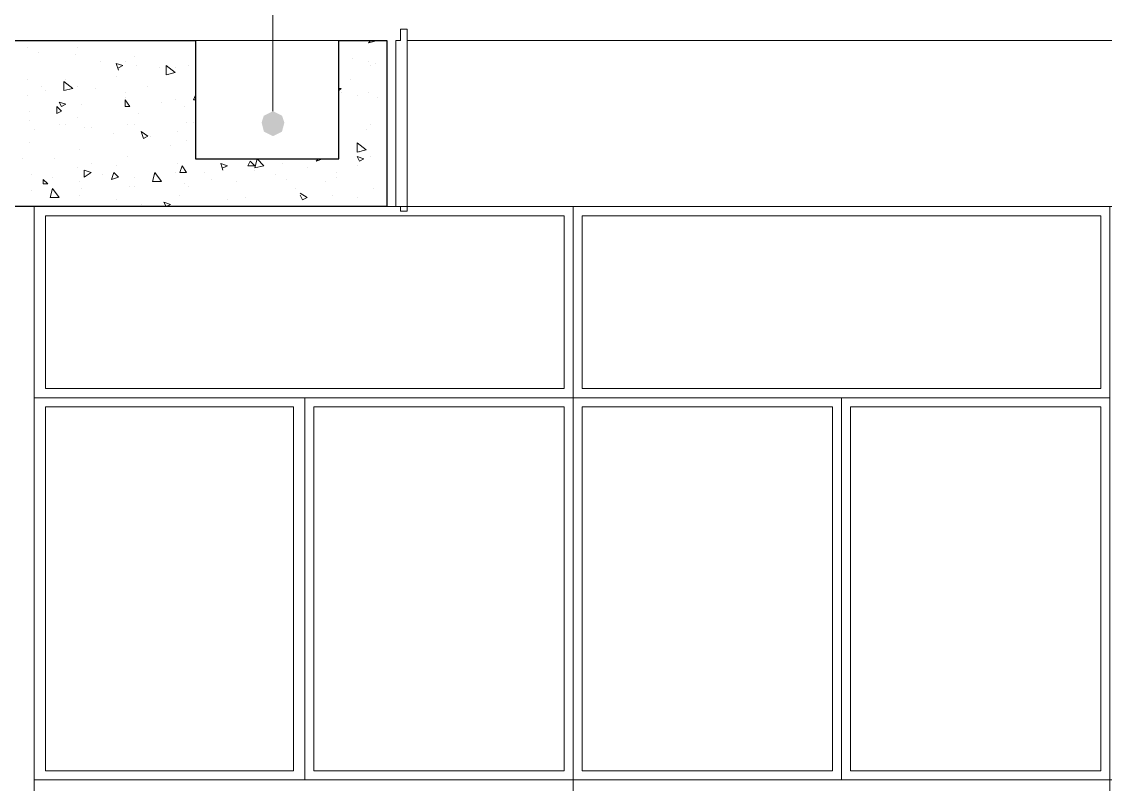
# Model space of a CAD drawing. Header units: millimetres. Extents: x 182 to 575, y -105 to 95.
# Drawn here: x 299.306 to 301.575, y 72.149 to 73.746 of the extents above; entities that cross this region are included whole.
import ezdxf

# ---------------------------------------------------------------- set-up
doc = ezdxf.new("R2010")
doc.units = ezdxf.units.MM
doc.header["$MEASUREMENT"] = 0
doc.layers.add('PDF_Geometry', color=7, linetype='Continuous')
doc.layers.add('PDF_Solid Fills', color=7, linetype='Continuous')

msp = doc.modelspace()

# ---------------------------------------------------------------- hatches: boundary and pattern name
at = {"layer": 'PDF_Solid Fills', "transparency": 33554559}
msp.add_hatch(color=256, dxfattribs=at).paths.add_polyline_path([(299.8326, 73.5062), (299.8516, 73.5158), (299.8564, 73.5348), (299.8516, 73.5491), (299.8326, 73.5586), (299.8135, 73.5491), (299.8088, 73.5348), (299.8135, 73.5158)])

# ---------------------------------------------------------------- linework, layer by layer
at = {"layer": 'PDF_Geometry', "lineweight": 13}
for points in [[(299.8326, 73.5586), (299.8326, 73.5824), (299.8326, 74.4348), (301.4469, 74.4348)], [(299.3326, 70.8586), (299.3326, 72.1586), (300.4612, 72.1586), (300.4612, 70.8586), (300.4612, 72.1586), (301.585, 72.1586), (301.585, 70.8586), (301.585, 72.1586), (302.7088, 72.1586), (302.7088, 70.8586), (302.7088, 72.1586), (303.004, 72.1586), (302.7088, 72.1586), (302.7088, 72.9586), (303.004, 72.9586), (302.7088, 72.9586), (302.7088, 73.3586), (303.004, 73.3586)]]:
    msp.add_lwpolyline(points, dxfattribs=at)
at = {"layer": 'PDF_Geometry', "lineweight": 20}
msp.add_lwpolyline([(300.0993, 73.7301), (300.0993, 73.7062), (300.0897, 73.7062), (300.0897, 73.3586), (300.0993, 73.3586), (300.0993, 73.3491), (300.1135, 73.3491), (300.1135, 73.7301)], close=True, dxfattribs=at)
at = {"layer": 'PDF_Geometry', "lineweight": 25}
msp.add_lwpolyline([(299.6707, 73.7062), (299.6707, 73.4586), (299.9707, 73.4586), (299.9707, 73.7062), (300.0707, 73.7062), (300.0707, 73.3586), (298.0564, 73.3586), (298.0564, 73.7062), (298.1564, 73.7062), (298.4564, 73.7062)], close=True, dxfattribs=at)
at = {"layer": 'PDF_Geometry', "lineweight": 0}
for points in [[(299.4183, 73.7062), (299.4088, 73.7062)], [(299.4088, 73.7062), (299.4088, 73.7062)], [(299.4183, 73.7062), (299.4183, 73.7062)], [(300.0516, 73.7062), (300.0326, 73.7015), (300.0373, 73.7062), (299.6707, 73.7062)], [(300.0516, 73.7062), (300.0516, 73.7062)], [(299.3183, 73.692), (299.3183, 73.692)], [(299.3421, 73.6824), (299.3421, 73.6824)], [(299.4183, 73.6777), (299.4183, 73.6777)], [(299.4231, 73.692), (299.4231, 73.692)], [(299.4707, 73.6634), (299.4707, 73.6634)], [(299.5088, 73.6491), (299.5183, 73.6539), (299.504, 73.6586), (299.5088, 73.6443)], [(299.5231, 73.6634), (299.5231, 73.6634)], [(299.5421, 73.6729), (299.5421, 73.6729)], [(299.5469, 73.6539), (299.5469, 73.6539)], [(299.6564, 73.6539), (299.6564, 73.6539)], [(299.9993, 73.6681), (299.9993, 73.6681)], [(300.0326, 73.6634), (300.0326, 73.6634)], [(300.0373, 73.6539), (300.0373, 73.6539)], [(300.0469, 73.6586), (300.0469, 73.6586)], [(299.5945, 73.6491), (299.5945, 73.6491)], [(299.6135, 73.6348), (299.6135, 73.6348)], [(299.6278, 73.6491), (299.6278, 73.6491)], [(299.3183, 73.6253), (299.3183, 73.6253)], [(299.3469, 73.611), (299.3469, 73.611)], [(299.3992, 73.6253), (299.3992, 73.6253)], [(299.4231, 73.611), (299.4231, 73.611)], [(299.504, 73.6301), (299.504, 73.6301)], [(299.5707, 73.611), (299.5707, 73.611)], [(299.9945, 73.6253), (299.9945, 73.6253)], [(299.3183, 73.592), (299.3183, 73.592)], [(299.3564, 73.6015), (299.3564, 73.6015)], [(299.3992, 73.6015), (299.3992, 73.6015)], [(299.4612, 73.6062), (299.4612, 73.6062)], [(299.5231, 73.5967), (299.5231, 73.5967)], [(299.5231, 73.5872), (299.5231, 73.5872)], [(299.6707, 73.5824), (299.6659, 73.5824), (299.6707, 73.592)], [(299.6707, 73.592), (299.6707, 73.592)], [(299.9707, 73.6015), (299.9754, 73.6062), (299.9707, 73.6062)], [(299.9754, 73.5967), (299.9754, 73.5967)], [(300.0088, 73.592), (300.0088, 73.592)], [(300.0326, 73.5967), (300.0326, 73.5967)], [(300.0516, 73.5872), (300.0516, 73.5872)], [(299.4326, 73.5729), (299.4326, 73.5729)], [(299.5993, 73.5777), (299.5993, 73.5777)], [(299.6278, 73.5824), (299.6278, 73.5824)], [(299.6469, 73.5681), (299.6469, 73.5681)], [(299.3231, 73.5586), (299.3231, 73.5586)], [(299.4231, 73.5443), (299.4231, 73.5443)], [(299.5516, 73.5539), (299.5516, 73.5539)], [(299.9707, 73.5491), (299.9707, 73.5491)], [(299.3231, 73.5396), (299.3231, 73.5396)], [(299.3326, 73.5205), (299.3326, 73.5205)], [(299.385, 73.5301), (299.385, 73.5301)], [(299.3992, 73.5301), (299.3992, 73.5301)], [(299.4373, 73.5253), (299.4373, 73.5253)], [(299.4516, 73.5253), (299.4516, 73.5253)], [(299.5278, 73.5301), (299.5278, 73.5301)], [(299.5421, 73.5301), (299.5421, 73.5301)], [(299.6516, 73.5348), (299.6516, 73.5348)], [(299.6659, 73.5348), (299.6659, 73.5348)], [(300.0278, 73.5205), (300.0278, 73.5205)], [(300.0373, 73.5301), (300.0373, 73.5301)], [(299.4993, 73.511), (299.4993, 73.511)], [(299.5754, 73.5062), (299.5754, 73.5062)], [(299.6326, 73.5158), (299.6326, 73.5158)], [(299.6516, 73.4967), (299.6516, 73.4967)], [(299.3231, 73.492), (299.3231, 73.492)], [(299.4278, 73.4777), (299.4278, 73.4777)], [(299.6183, 73.4872), (299.6183, 73.4872)], [(300.0135, 73.4729), (300.0135, 73.4729)], [(300.0707, 73.4681), (300.0707, 73.4824)], [(299.3088, 73.4586), (299.3088, 73.4586)], [(299.3754, 73.4586), (299.3754, 73.4586)], [(299.4516, 73.4491), (299.4516, 73.4491)], [(299.5278, 73.4634), (299.5278, 73.4634)], [(299.6326, 73.4491), (299.6326, 73.4491)], [(299.7278, 73.4396), (299.7373, 73.4443), (299.7231, 73.4491), (299.7278, 73.4348)], [(299.8516, 73.4491), (299.8516, 73.4491)], [(299.9373, 73.4586), (299.9231, 73.4539), (299.9278, 73.4586)], [(299.9516, 73.4586), (299.9516, 73.4586)], [(300.0373, 73.4634), (300.0373, 73.4634)], [(300.0707, 73.4681), (300.0707, 73.4681)], [(299.4231, 73.4396), (299.4231, 73.4396)], [(299.504, 73.4443), (299.504, 73.4443)], [(299.6278, 73.4301), (299.6278, 73.4301)], [(299.6897, 73.4301), (299.6897, 73.4301)], [(299.7326, 73.4396), (299.7326, 73.4396)], [(299.7945, 73.4348), (299.7945, 73.4348)], [(299.904, 73.4396), (299.904, 73.4396)], [(299.9659, 73.4301), (299.9659, 73.4301)], [(300.0088, 73.4443), (300.0088, 73.4443)], [(299.3278, 73.4253), (299.3278, 73.4253)], [(299.3707, 73.4205), (299.3707, 73.4205)], [(299.4278, 73.411), (299.4278, 73.411)], [(299.4754, 73.4253), (299.4754, 73.4253)], [(299.5421, 73.4205), (299.5421, 73.4205)], [(299.585, 73.4253), (299.585, 73.4253)], [(299.6469, 73.4062), (299.6469, 73.4062)], [(299.704, 73.4158), (299.704, 73.4158)], [(299.7564, 73.411), (299.7564, 73.411)], [(299.7564, 73.411), (299.7564, 73.411)], [(299.8373, 73.4253), (299.8373, 73.4253)], [(299.8612, 73.4158), (299.8612, 73.4158)], [(299.9421, 73.411), (299.9421, 73.411)], [(299.9659, 73.4205), (299.9659, 73.4205)], [(299.3278, 73.392), (299.3278, 73.392)], [(299.4278, 73.3824), (299.4278, 73.3824)], [(299.4326, 73.3967), (299.4326, 73.3967)], [(299.5326, 73.4015), (299.5326, 73.4015)], [(299.5421, 73.4015), (299.5421, 73.4015)], [(299.6373, 73.3824), (299.6373, 73.3824)], [(299.6564, 73.4015), (299.6564, 73.4015)], [(299.8802, 73.3967), (299.8802, 73.3967)], [(299.8897, 73.3824), (299.8945, 73.3729), (299.904, 73.3777), (299.8897, 73.3872)], [(299.9564, 73.3824), (299.9564, 73.3824)], [(300.0421, 73.3967), (300.0421, 73.3967)], [(299.3278, 73.3586), (299.3278, 73.3586)], [(299.504, 73.3729), (299.504, 73.3729)], [(299.5564, 73.3634), (299.5564, 73.3634)], [(299.7373, 73.3729), (299.7373, 73.3729)], [(299.7754, 73.3777), (299.7754, 73.3777)], [(299.8897, 73.3586), (299.8897, 73.3586)], [(300.0088, 73.3777), (300.0088, 73.3777)]]:
    msp.add_lwpolyline(points, dxfattribs=at)
at = {"layer": 'PDF_Geometry', "lineweight": 20}
for points in [[(300.0993, 73.7062), (300.0993, 73.7062)], [(300.3326, 73.7062), (303.5992, 73.7062)], [(300.0707, 73.4824), (300.0707, 73.4824)], [(299.9373, 73.4586), (299.9373, 73.4586)]]:
    msp.add_lwpolyline(points, dxfattribs=at)
at = {"layer": 'PDF_Geometry', "lineweight": 13}
for points in [[(308.9183, 73.7062), (300.1135, 73.7062), (300.1135, 73.3586), (308.9183, 73.3586)], [(300.4612, 73.3586), (299.3326, 73.3586), (299.3326, 72.9586), (300.4612, 72.9586)], [(300.4612, 73.3586), (301.585, 73.3586), (301.585, 72.9586), (300.4612, 72.9586)], [(300.4421, 73.3396), (299.3564, 73.3396), (299.3564, 72.9777), (300.4421, 72.9777)], [(300.4802, 73.3396), (301.5659, 73.3396), (301.5659, 72.9777), (300.4802, 72.9777)], [(299.8993, 72.1586), (299.8993, 72.9586), (299.8993, 72.1586), (299.3326, 72.1586), (299.3326, 72.9586), (299.8993, 72.9586), (300.4612, 72.9586), (300.4612, 72.1586), (299.8993, 72.1586), (299.8993, 72.9586)], [(301.0231, 72.1586), (301.0231, 72.9586), (301.0231, 72.1586), (301.585, 72.1586), (301.585, 72.9586), (301.0231, 72.9586), (300.4612, 72.9586), (300.4612, 72.1586), (301.0231, 72.1586), (301.0231, 72.9586)], [(299.8754, 72.9396), (299.3564, 72.9396), (299.3564, 72.1777), (299.8754, 72.1777)], [(299.9183, 72.9396), (300.4421, 72.9396), (300.4421, 72.1777), (299.9183, 72.1777)], [(301.004, 72.9396), (300.4802, 72.9396), (300.4802, 72.1777), (301.004, 72.1777)], [(301.0421, 72.9396), (301.5659, 72.9396), (301.5659, 72.1777), (301.0421, 72.1777)]]:
    msp.add_lwpolyline(points, close=True, dxfattribs=at)
at = {"layer": 'PDF_Geometry', "lineweight": 0}
for points in [[(299.6088, 73.6348), (299.6278, 73.6396), (299.6088, 73.6539)], [(299.3945, 73.6015), (299.4135, 73.6062), (299.3945, 73.6205)], [(299.3802, 73.5681), (299.3802, 73.5539), (299.3897, 73.5586)], [(299.385, 73.5777), (299.3897, 73.5681), (299.3992, 73.5729)], [(299.5231, 73.5824), (299.5231, 73.5681), (299.5326, 73.5681)], [(299.5564, 73.5158), (299.5612, 73.5015), (299.5707, 73.5062)], [(300.0088, 73.4729), (300.0278, 73.4777), (300.0088, 73.492)], [(299.785, 73.4539), (299.7802, 73.4443), (299.7945, 73.4443)], [(299.7945, 73.4396), (299.8135, 73.4443), (299.7992, 73.4586)], [(300.0088, 73.4634), (300.0135, 73.4539), (300.0231, 73.4586)], [(299.4373, 73.4348), (299.4373, 73.4205), (299.4516, 73.4301)], [(299.4993, 73.4301), (299.4945, 73.4158), (299.5088, 73.4205)], [(299.5802, 73.411), (299.5993, 73.411), (299.585, 73.4301)], [(299.6421, 73.4443), (299.6373, 73.4301), (299.6516, 73.4301)], [(299.3516, 73.4158), (299.3516, 73.4062), (299.3612, 73.4062)], [(299.3659, 73.3777), (299.385, 73.3777), (299.3707, 73.3967)], [(299.604, 73.3681), (299.6088, 73.3586), (299.6183, 73.3634)]]:
    msp.add_lwpolyline(points, close=True, dxfattribs=at)

doc.saveas('drawing.dxf')
